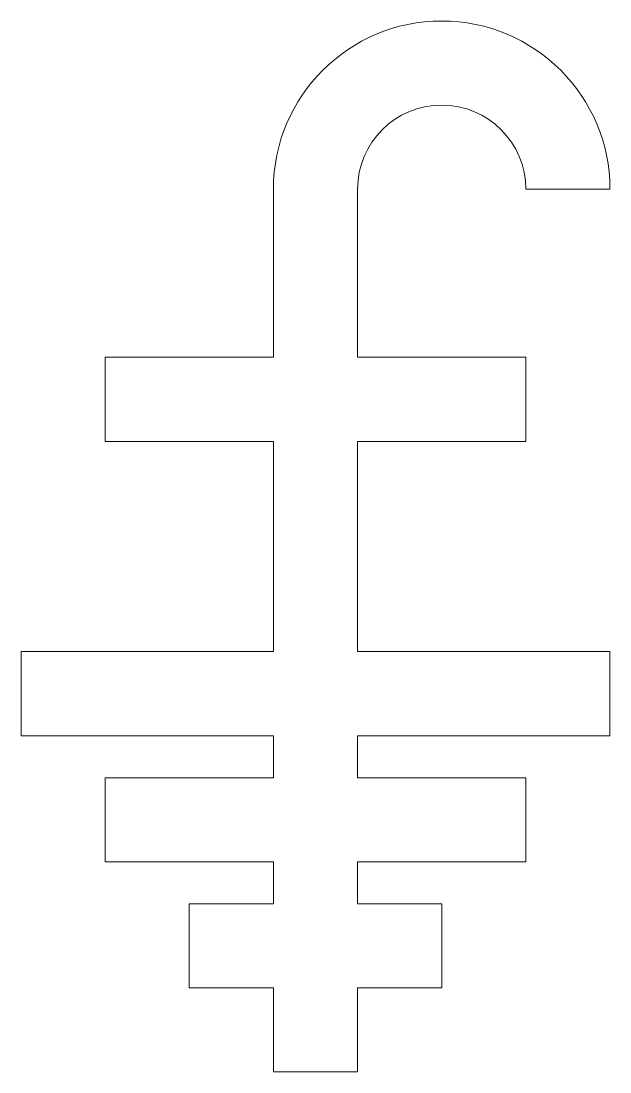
# Model space of a CAD drawing. Header units: millimetres. Extents: x -11.2 to 11.2, y -25.6 to 14.4.
import ezdxf

# ---------------------------------------------------------------- set-up
doc = ezdxf.new("R2010")
doc.units = ezdxf.units.MM
doc.layers.get('0').update_dxf_attribs({"linetype": 'CONTINUOUS', "lineweight": 0})

msp = doc.modelspace()

# ---------------------------------------------------------------- linework, layer by layer
for p, q in [((-1.6, 1.6), (-1.6, 8)), ((1.6, 8), (1.6, 1.6)), ((8, 8), (11.2, 8)), ((-8, 1.6), (-8, -1.6)), ((-1.6, 1.6), (-8, 1.6)), ((8, 1.6), (1.6, 1.6)), ((8, -1.6), (8, 1.6)), ((-8, -1.6), (-1.6, -1.6)), ((-1.6, -3.2), (-1.6, -1.6)), ((1.6, -1.6), (1.6, -3.2)), ((1.6, -1.6), (8, -1.6)), ((-1.6, -3.2), (-1.6, -9.6)), ((1.6, -9.6), (1.6, -3.2)), ((-11.2, -12.8), (-11.2, -9.6)), ((-11.2, -9.6), (-1.6, -9.6)), ((1.6, -9.6), (11.2, -9.6)), ((11.2, -9.6), (11.2, -12.8)), ((-1.6, -12.8), (-11.2, -12.8)), ((-1.6, -12.8), (-1.6, -14.4)), ((11.2, -12.8), (1.6, -12.8)), ((1.6, -14.4), (1.6, -12.8)), ((-8, -17.6), (-8, -14.4)), ((-8, -14.4), (-1.6, -14.4)), ((1.6, -14.4), (8, -14.4)), ((8, -14.4), (8, -17.6)), ((-1.6, -17.6), (-8, -17.6)), ((-1.6, -17.6), (-1.6, -19.2)), ((8, -17.6), (1.6, -17.6)), ((1.6, -19.2), (1.6, -17.6)), ((-4.8, -19.2), (-4.8, -22.4)), ((-1.6, -19.2), (-4.8, -19.2)), ((4.8, -19.2), (1.6, -19.2)), ((4.8, -22.4), (4.8, -19.2)), ((-4.8, -22.4), (-1.6, -22.4)), ((-1.6, -22.4), (-1.6, -25.6)), ((1.6, -25.6), (1.6, -22.4)), ((1.6, -22.4), (4.8, -22.4)), ((-1.6, -25.6), (1.6, -25.6))]:
    msp.add_line(p, q)
at = {"color": 7, "linetype": 'CONTINUOUS', "lineweight": 0}
for radius in [6.4, 3.2]:
    msp.add_arc((4.8, 8), radius, 0, 180, dxfattribs=at)

doc.saveas('drawing.dxf')
